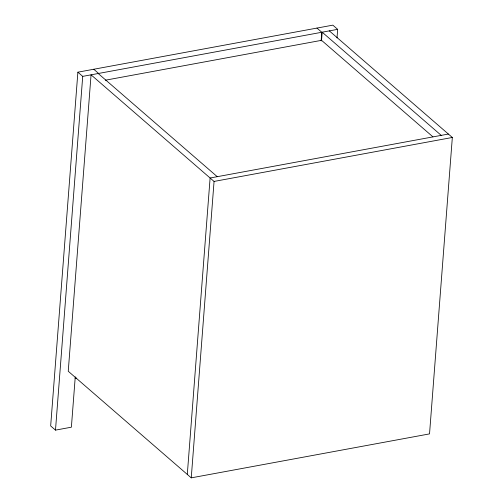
<?xml version="1.0" encoding="UTF-8"?>
<svg xmlns="http://www.w3.org/2000/svg" width="503" height="503" viewBox="0 0 503 503"><rect width="100%" height="100%" fill="white"/><g stroke="black" fill="none" stroke-linecap="round" stroke-linejoin="round"><path stroke-width="0.75" d="M337.01 37.945L337.67 29.337L332.835 25.15L77.883 72.18L50.665 425.934L55.493 430.122L71.382 427.192L75.255 376.848M55.493 430.122L82.718 76.368L77.883 72.18M187.298 474.423L210.109 178.005L448.38 134.049M191.253 477.85L214.064 181.432L91.056 74.828L68.245 371.252L191.253 477.85L429.531 433.894L452.335 137.476L329.333 30.878M321.121 40.875L321.788 32.267L316.953 28.08M321.518 40.8L322.184 32.192L441.232 135.37M82.718 76.368L337.67 29.337M105.303 80.216L321.555 40.328L432.907 136.829M214.064 181.432L452.335 137.476M75.136 378.394L76.682 378.111M93.765 69.251L98.601 73.438M98.204 73.513L217.258 176.685"/></g></svg>
